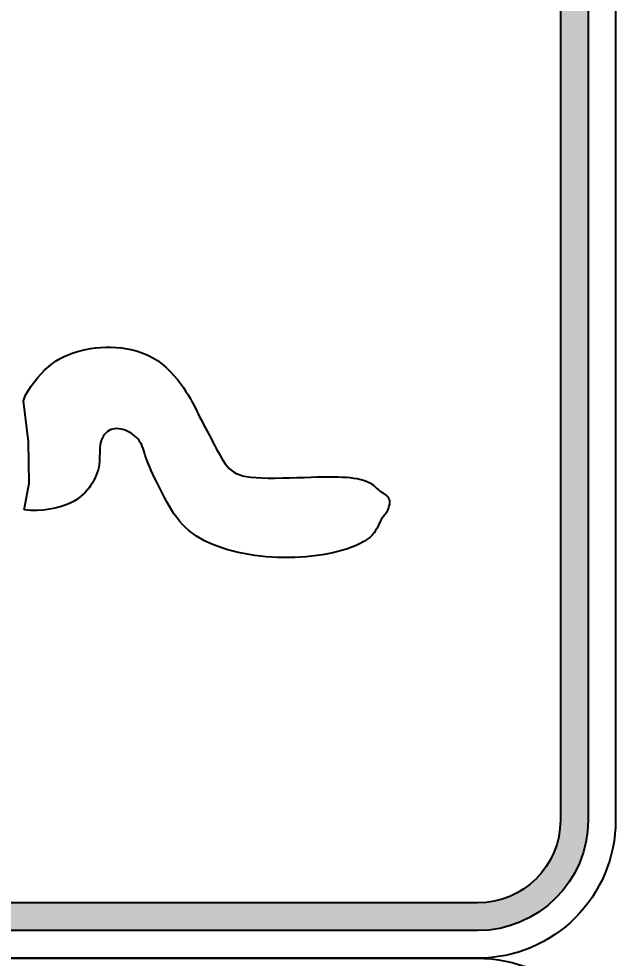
# Model space of a CAD drawing. Header units: millimetres. Extents: x 0 to 420, y 0 to 297.
# Drawn here: x 225.1 to 268.6, y 156.4 to 224.5 of the extents above; entities that cross this region are included whole.
import ezdxf

# ---------------------------------------------------------------- set-up
doc = ezdxf.new("R2010")
doc.units = ezdxf.units.MM
for name, color, linetype in [('GREEN', 96, 'Continuous'), ('L35', 3, 'Continuous'), ('T25', 1, 'Continuous')]:
    doc.layers.add(name, color=color, linetype=linetype)
doc.styles.add('ISO3098B', font='iso3098b.shx')
doc.dimstyles.new('SIGNSDIM', dxfattribs={"dimtxt": 2.5, "dimasz": 0.2, "dimexe": 1.5, "dimexo": 2, "dimgap": 1.5, "dimtad": 1, "dimdec": 4, "dimlfac": 5, "dimrnd": 1, "dimdsep": 46, "dimlunit": 6, "dimtxsty": 'ISO3098B', "dimblk": 'SGNDIM', "dimcen": 2.5, "dimse2": 1, "dimadec": 0, "dimazin": 0, "dimtfac": 1, "dimtdec": 4, "dimtix": 1, "dimtmove": 0, "dimatfit": 3, "dimldrblk": 'SGNDIM', "dimfxl": 1, "dimtolj": 1, "dimtzin": 0, "dimarcsym": 0})

# ---------------------------------------------------------------- blocks, each defined once
blk = doc.blocks.new('SGNDIM')
for p, q in [((0, 4.5), (0, -4.5)), ((0, 0), (-1, 0))]:
    blk.add_line(p, q)
blk = doc.blocks.new('*D57')
at = {"layer": 'DEFPOINTS', "color": 0}
for p in [(247.425, 261.42), (247.425, 171.471), (288.293, 171.471)]:
    blk.add_point(p, dxfattribs=at)
at = {"layer": 'T25', "color": 0, "lineweight": -2}
blk.add_line((288.293, 261.22), (288.293, 171.671), dxfattribs=at)
at = {"layer": 'T25', "color": 0, "lineweight": -2, "xscale": 0.2, "yscale": 0.2, "zscale": 0.2}
for p, rotation in [((288.293, 261.42), 90), ((288.293, 171.471), 270)]:
    blk.add_blockref('SGNDIM', p, dxfattribs=dict(at, rotation=rotation))
at = {"layer": 'T25', "color": 0, "insert": (285.543, 216.446), "char_height": 2.5, "attachment_point": 5, "rotation": 90, "style": 'ISO3098B'}
blk.add_mtext('\\A1;450', dxfattribs=at)
blk = doc.blocks.new('*D56')
at = {"layer": 'DEFPOINTS', "color": 0}
for p in [(267.527, 171.471), (268.902, 156.42), (288.293, 156.42)]:
    blk.add_point(p, dxfattribs=at)
at = {"layer": 'T25', "color": 0, "lineweight": -2}
for p, q in [((288.293, 171.271), (288.293, 156.62)), ((270.902, 156.42), (289.793, 156.42))]:
    blk.add_line(p, q, dxfattribs=at)
at = {"layer": 'T25', "color": 0, "lineweight": -2, "xscale": 0.2, "yscale": 0.2, "zscale": 0.2}
for p, rotation in [((288.293, 171.471), 90), ((288.293, 156.42), 270)]:
    blk.add_blockref('SGNDIM', p, dxfattribs=dict(at, rotation=rotation))
at = {"layer": 'T25', "color": 0, "insert": (285.543, 163.946), "char_height": 2.5, "attachment_point": 5, "rotation": 90, "style": 'ISO3098B'}
blk.add_mtext('\\A1;75', dxfattribs=at)

msp = doc.modelspace()

# ---------------------------------------------------------------- hatches: boundary and pattern name
at = {"layer": 'GREEN'}
h = msp.add_hatch(color=256, dxfattribs=at)
edge = h.paths.add_edge_path(flags=16)
edge.add_line((152.293402, 166.420303), (152.293402, 266.420303))
edge.add_arc((158.293402, 266.420303), 6, 90, 180, ccw=False)
edge.add_line((158.293402, 272.420303), (258.293402, 272.420303))
edge.add_arc((258.293402, 266.420303), 6, 0, 90, ccw=False)
edge.add_line((264.293402, 266.420303), (264.293402, 166.420303))
edge.add_arc((258.293402, 166.420303), 6, -90, 0, ccw=False)
edge.add_line((258.293402, 160.420303), (158.293402, 160.420303))
edge.add_arc((158.293402, 166.420303), 6, 180, 270, ccw=False)
edge = h.paths.add_edge_path()
edge.add_line((150.293402, 166.420303), (150.293402, 266.420303))
edge.add_arc((158.293402, 266.420303), 8, 90, 180, ccw=False)
edge.add_line((158.293402, 274.420303), (258.293402, 274.420303))
edge.add_arc((258.293402, 266.420303), 8, 0, 90, ccw=False)
edge.add_line((266.293402, 266.420303), (266.293402, 166.420303))
edge.add_arc((258.293402, 166.420303), 8, -90, 0, ccw=False)
edge.add_line((258.293402, 158.420303), (158.293402, 158.420303))
edge.add_arc((158.293402, 166.420303), 8, 180, 270, ccw=False)

# ---------------------------------------------------------------- linework, layer by layer
for points in [[(150.293402, 166.420303), (150.293402, 266.420303, -0.414213562), (158.293402, 274.420303), (258.293402, 274.420303, -0.414213562), (266.293402, 266.420303), (266.293402, 166.420303, -0.414213562), (258.293402, 158.420303), (158.293402, 158.420303, -0.414213562)], [(152.293402, 166.420303), (152.293402, 266.420303, -0.414213562), (158.293402, 272.420303), (258.293402, 272.420303, -0.414213562), (264.293402, 266.420303), (264.293402, 166.420303, -0.414213562), (258.293402, 160.420303), (158.293402, 160.420303, -0.414213562)]]:
    msp.add_lwpolyline(points, format="xyb", close=True, dxfattribs=at)
at = {"layer": 'GREEN', "linetype": 'Continuous'}
for points in [[(225.425605, 196.798667), (225.484262, 196.996941), (225.59759, 197.240789), (225.757542, 197.518949), (225.95607, 197.820161), (226.185125, 198.133161), (226.43666, 198.446691), (226.702627, 198.749486), (226.974978, 199.030287), (227.247318, 199.280194), (227.519867, 199.499755), (227.794495, 199.691879), (228.073075, 199.859476), (228.357478, 200.005457), (228.649576, 200.132732), (228.951241, 200.244209), (229.264344, 200.3428), (229.590238, 200.430721), (229.928194, 200.507419), (230.276965, 200.571645), (230.635303, 200.622152), (231.001959, 200.657695), (231.375687, 200.677025), (231.755237, 200.678896), (232.139363, 200.66206), (232.526609, 200.62527), (232.914686, 200.56728), (233.3011, 200.486841), (233.683354, 200.382708), (234.058953, 200.253632), (234.425401, 200.098367), (234.780203, 199.915666), (235.120863, 199.704281), (235.445162, 199.464212), (235.751991, 199.200449), (236.040519, 198.919226), (236.309913, 198.626779), (236.559342, 198.329343), (236.787974, 198.033155), (236.994976, 197.744449), (237.179518, 197.469462), (237.341598, 197.212696), (237.484545, 196.971727), (237.612517, 196.742398), (237.729676, 196.520551), (237.840179, 196.30203), (237.948186, 196.082677), (238.057857, 195.858336), (238.173351, 195.62485), (238.297789, 195.379239), (238.430129, 195.123235), (238.568292, 194.859749), (238.710199, 194.59169), (238.85377, 194.321968), (238.996925, 194.053493), (239.137584, 193.789176), (239.273668, 193.531925), (239.403789, 193.284305), (239.529336, 193.047492), (239.652386, 192.82232), (239.775021, 192.609619), (239.899319, 192.41022), (240.027361, 192.224955), (240.161227, 192.054655), (240.302995, 191.900152), (240.4553, 191.76207), (240.622996, 191.640199), (240.811488, 191.534126), (241.026186, 191.443433), (241.272495, 191.367706), (241.555824, 191.306529), (241.881579, 191.259485), (242.255167, 191.226159), (242.679274, 191.205859), (243.14569, 191.196783), (243.643482, 191.196852), (244.16172, 191.203989), (244.68947, 191.216113), (245.215802, 191.231148), (245.729782, 191.247014), (246.220479, 191.261632), (246.679065, 191.273202), (247.105132, 191.281023), (247.500378, 191.284672), (247.866498, 191.283729), (248.20519, 191.277768), (248.51815, 191.266369), (248.807074, 191.249108), (249.07366, 191.225562), (249.319468, 191.195434), (249.54552, 191.158924), (249.752699, 191.116357), (249.941891, 191.068059), (250.113981, 191.014354), (250.269854, 190.955568), (250.410394, 190.892026), (250.536487, 190.824053), (250.649284, 190.752111), (250.751, 190.677209), (250.844117, 190.60049), (250.931118, 190.523101), (251.014484, 190.446186), (251.096697, 190.370889), (251.180238, 190.298356), (251.267591, 190.229731), (251.360252, 190.165568), (251.455787, 190.104053), (251.550775, 190.042779), (251.641799, 189.97934), (251.725437, 189.911331), (251.798272, 189.836345), (251.856883, 189.751977), (251.897851, 189.655821), (251.918766, 189.546513), (251.921252, 189.426864), (251.907941, 189.300726), (251.881466, 189.171952), (251.844461, 189.044396), (251.799557, 188.921908), (251.749387, 188.808344), (251.696585, 188.707554), (251.643344, 188.621989), (251.590103, 188.548479), (251.536862, 188.482451), (251.483621, 188.419334), (251.43038, 188.354553), (251.377139, 188.283537), (251.323898, 188.201713), (251.270657, 188.104508), (251.216723, 187.988665), (251.158629, 187.856195), (251.092216, 187.710421), (251.013325, 187.554671), (250.917796, 187.39227), (250.80147, 187.226543), (250.660187, 187.060816), (250.489788, 186.898415), (250.287291, 186.74218), (250.054431, 186.593012), (249.794118, 186.451327), (249.509264, 186.31754), (249.202781, 186.192067), (248.877581, 186.075324), (248.536574, 185.967726), (248.182674, 185.869689), (247.818444, 185.78156), (247.445063, 185.703408), (247.063363, 185.635233), (246.674177, 185.577034), (246.278335, 185.528813), (245.87667, 185.490568), (245.470014, 185.4623), (245.059198, 185.44401), (244.645124, 185.435696), (244.22897, 185.437358), (243.811984, 185.448998), (243.395414, 185.470615), (242.980508, 185.502208), (242.568513, 185.543779), (242.160678, 185.595326), (241.758251, 185.65685), (241.362409, 185.728351), (240.974054, 185.809829), (240.594018, 185.901283), (240.223133, 186.002715), (239.862231, 186.114123), (239.512143, 186.235509), (239.173702, 186.366871), (238.847739, 186.50821), (238.534947, 186.659664), (238.235466, 186.821927), (237.949296, 186.995829), (237.676435, 187.182203), (237.416885, 187.381879), (237.170645, 187.595688), (236.937715, 187.824463), (236.718095, 188.069035), (236.511578, 188.329612), (236.317123, 188.603906), (236.133483, 188.889009), (235.95941, 189.18201), (235.793655, 189.48), (235.634972, 189.780068), (235.482112, 190.079305), (235.333827, 190.3748), (235.189286, 190.663991), (235.04932, 190.945699), (234.915178, 191.219093), (234.788107, 191.483341), (234.669354, 191.737613), (234.560169, 191.981076), (234.461798, 192.2129), (234.375489, 192.432252), (234.301728, 192.638579), (234.237949, 192.832435), (234.180826, 193.014652), (234.12703, 193.18606), (234.073235, 193.347491), (234.016111, 193.499777), (233.952333, 193.643748), (233.878572, 193.780237), (233.792263, 193.909867), (233.693892, 194.032431), (233.584706, 194.147511), (233.465953, 194.254693), (233.338882, 194.353561), (233.204739, 194.443699), (233.064773, 194.524692), (232.920232, 194.596124), (232.772363, 194.65744), (232.622415, 194.707532), (232.471634, 194.745154), (232.32127, 194.769056), (232.172569, 194.777994), (232.02678, 194.770719), (231.88515, 194.745985), (231.748928, 194.702544), (231.619361, 194.639565), (231.497697, 194.557879), (231.385183, 194.458734), (231.283069, 194.343377), (231.1926, 194.213054), (231.115027, 194.069013), (231.051595, 193.9125), (231.003553, 193.744764), (230.971318, 193.567121), (230.951976, 193.381163), (230.941786, 193.188554), (230.937002, 192.990956), (230.933883, 192.790033), (230.928684, 192.587448), (230.917661, 192.384862), (230.897072, 192.183939), (230.863866, 191.986023), (230.817767, 191.791184), (230.759193, 191.599175), (230.688561, 191.409747), (230.606288, 191.222651), (230.512793, 191.03764), (230.408493, 190.854465), (230.293804, 190.672879), (230.16855, 190.492857), (230.030168, 190.315272), (229.875503, 190.141223), (229.701397, 189.971808), (229.504694, 189.808124), (229.282237, 189.651269), (229.030869, 189.502341), (228.747433, 189.362437), (228.429771, 189.233018), (228.079712, 189.116985), (227.700081, 189.017605), (227.293705, 188.93814), (226.863412, 188.881855), (226.412027, 188.852016), (225.942377, 188.851885), (225.457289, 188.884728)], [(225.457289, 188.884728), (225.827239, 190.834234), (225.793607, 193.825717), (225.425605, 196.798667)]]:
    msp.add_lwpolyline(points, dxfattribs=at)
at = {"layer": 'L35'}
for points in [[(148.293402, 166.420303), (148.293402, 266.420303, -0.414213562), (158.293402, 276.420303), (258.293402, 276.420303, -0.414213562), (268.293402, 266.420303), (268.293402, 166.420303, -0.414213562), (258.293402, 156.420303), (158.293402, 156.420303, -0.414213562)], [(148.293402, 116.643649), (148.293402, 146.420303, -0.414213562), (158.293402, 156.420303), (258.293402, 156.420303, -0.414213562), (268.293402, 146.420303), (268.293402, 116.643649, -0.414213562), (258.293402, 106.643649), (158.293402, 106.643649, -0.414213562)]]:
    msp.add_lwpolyline(points, format="xyb", close=True, dxfattribs=at)

# ---------------------------------------------------------------- dimensions: what is measured, and where the dimension line sits
at = {"layer": 'T25'}
for base, p1, p2, override, picture, middle in [((288.293402, 171.470815), (247.42464, 261.420303), (247.42464, 171.470815), {"dimse1": 1}, '*D57', (285.543402, 216.445559)), ((288.293402, 156.420303), (267.52733, 171.470815), (268.901756, 156.420303), {"dimse1": 1, "dimse2": 0}, '*D56', (285.543402, 163.945559))]:
    dim = msp.add_linear_dim(base=base, p1=p1, p2=p2, angle=90, dimstyle='SIGNSDIM', override=override, dxfattribs=at)
    dim.commit()
    dim.dimension.update_dxf_attribs({"geometry": picture, "text_midpoint": middle})

doc.saveas('drawing.dxf')
